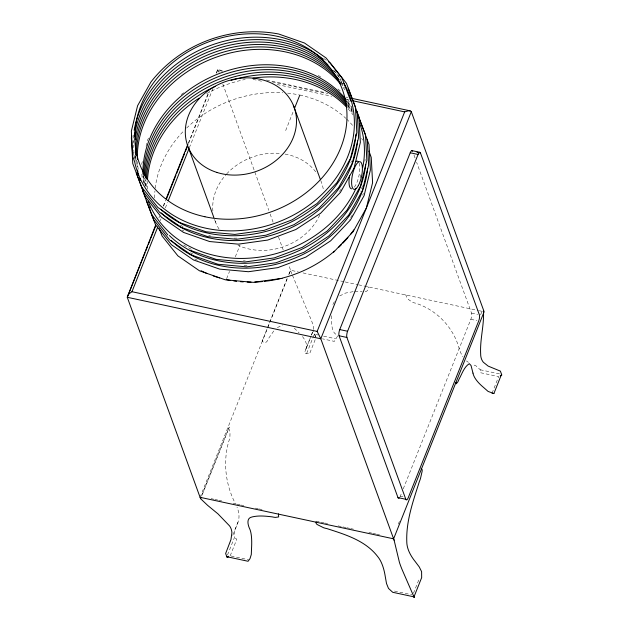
<?xml version="1.0" encoding="UTF-8"?>
<svg xmlns="http://www.w3.org/2000/svg" width="629" height="629" viewBox="0 0 629 629"><rect width="100%" height="100%" fill="white"/><g stroke="black" fill="none" stroke-linecap="round" stroke-linejoin="round"><path stroke-width="0.47" stroke-dasharray="3.15 2.36" d="M331.507 315.75L331.436 321.867A58.23 14.05 -75.2 0 0 335.697 334.093L337.459 335.485L337.514 336.193L334.384 341.382L322.488 338.834M133.128 142.657L133.6 140.754M141.627 164.413L142.327 161.559M146.062 146.353L147.689 139.701L148.735 137.79M310.089 338.41L304.412 352.979L309.484 354.017L315.388 339.196M163.241 206.06L165.419 200.604M188.26 143.286L208.569 92.345M216.187 73.239L217.681 69.567L223.421 70.802M158.893 217.941L159.624 216.117M163.619 206.084L165.804 200.612M188.708 143.16L209.426 91.181M216.691 72.94L217.634 69.607M160.277 220.653L161.008 218.829M165.364 207.9L167.542 202.436M189.329 147.776L212.932 88.571M226.629 278.655L229.53 271.374M235.332 256.821L240.05 244.996M285.668 130.549L293.649 110.531M273.757 331.003L268.662 338.316A8.295 3.916 -83.3 0 1 267.301 340.981C266.248 343.041 263.197 343.175 262.309 340.894L287.162 278.545M288.963 274.024L290.598 270.25L298.28 271.901M200.085 497.319L267.333 328.613M267.561 328.039L287.359 278.38M288.774 274.81L290.598 270.25L288.585 264.723M201.65 495.959L229.239 427.067L201.885 495.683M311.536 334.793L313.336 330.272M306.134 348.403L311.025 336.13M311.371 335.257L313.47 329.997M232.777 535.318L238.014 522.172M306.685 353.419L314.351 334.18L318.054 334.974M227.501 554.959L234.475 537.465L234.405 531.497L237.479 523.454A58.23 30.121 24.1 0 0 237.007 507.139M230.19 555.816L236.795 539.257L234.475 537.465M399.934 497.028A4.6 1.502 -77.9 0 0 400.358 496.108L401.813 492.468M403.268 488.819L470.838 319.312A4.6 1.502 -77.9 0 0 471.514 313.108L416.626 162.313M480.564 314.909L482.003 311.3L483.937 311.921M398.33 524.091L399.407 521.386M492.067 393.172L498.663 376.614L480.359 372.69L480.265 369.766L476.051 365.905L472.678 364.482M413.473 593.226L419.378 578.413M332.883 304.499L335.021 300.403M313.698 329.368L313.281 325.759A41.066 3.192 63.1 0 0 310.852 319.021L292.194 274.676M262.309 340.894L262.883 339.778M277.373 327.615L282.625 324.965M181.144 94.523L184.344 92.424M339.731 295.929L345.47 293.083L353.86 291.526M365.174 291.722L366.778 291.148L368.24 289.544L368.342 287.123L367.47 286.738M354.772 291.447L361.03 291.471A8.295 4.812 26.3 0 0 362.131 291.707M266.507 80.04L325.869 92.77M345.981 97.086L347.892 97.495M222.572 71.234L217.783 70.204L218.46 72.052M272.396 81.919L327.961 93.839M253.055 79.372L263.606 81.636M277.043 84.522L331.735 96.253M347.09 99.539L349.009 99.956M303.052 272.923L344.401 281.792M345.203 281.965L357.854 284.678M358.616 284.843L478.378 310.522M479.337 310.726L484.126 311.756M471.514 313.108L477.615 314.414M470.838 319.312L476.939 320.617M323.605 336.161L335.627 338.74M480.265 369.766L501.541 374.326M400.358 496.108L402.977 496.674M211.132 498.648L214.017 499.269M214.976 499.473L217.862 500.094M218.821 500.299L221.707 500.912M233.233 503.389L236.119 504.01M237.078 504.214L239.963 504.828M240.923 505.04L243.808 505.653M255.335 508.13L258.22 508.743M259.179 508.955L262.065 509.569M316.057 521.15L319.902 521.976M320.869 522.18L323.746 522.801M324.706 523.006L327.591 523.627M338.158 525.891L342.003 526.717M342.962 526.921L345.848 527.542M346.807 527.747L349.693 528.36M350.652 528.572L353.537 529.186M368.909 532.488L371.794 533.101M372.753 533.313L375.639 533.927M376.598 534.131L379.476 534.752M231.11 556.012L248.502 559.739M394.469 591.048L411.861 594.775M405.131 294.812L406.004 295.205L406.57 297.03L408.425 299.506L412.309 302.148A8.295 4.812 26.3 0 0 415.635 303.178C436.88 309.995 453.753 327.615 459.367 349.299A58.23 23.76 -80.8 0 0 462.92 356.84M318.305 75.409L320.971 77.202M217.681 69.567L219.466 72.17M323.856 58.576L326.286 60.258M337.938 88.948L341.539 92.109M294.317 328.157L299.082 332.875M334.455 70.88L340.352 78.287M340.942 81.676L342.711 83.901M347.436 99.516L350.384 103.219M347.436 102.157L351.572 107.347M347.436 104.799L352.161 110.728M228.665 428.184L230.033 431.84L229.907 437.698A8.295 3.916 -83.3 0 1 228.909 440.921C222.823 461.576 225.371 484.126 235.183 503.231M315.711 336.814L313.187 330.972M314.351 334.18L316.08 337.459M291.84 273.819L289.914 269.063M413.953 154.962L415.289 158.642M222.815 84.034L268.787 210.33M270.124 214.017L273.143 222.312M278.513 237.062L283.215 249.972M214.544 219.379L215.881 223.059M145.095 178.031L145.519 185.87M143.483 176.104L143.797 181.978M141.871 174.178L142.138 179.076M135.321 155.355L135.589 160.253M133.662 152.446L133.82 155.387M359.112 163.147A14.145 4.615 -77.9 0 1 354.324 187.159M154.616 197.962A110.35 92.549 -20 0 1 154.915 191.043M155.206 188.173A110.35 92.549 -20 0 1 183.88 130.761M186.624 128.041A110.35 92.549 -20 0 1 282.806 92.746M287.626 93.139A110.35 92.549 -20 0 1 298.901 94.877M299.813 95.065A110.35 92.549 -20 0 1 345.879 118.362M346.603 119.046A110.35 92.549 -20 0 1 352.727 125.533M361.636 138.396A110.35 92.549 -20 0 1 362.556 140.094M351.532 160.938A112.733 94.547 -20 0 1 350.848 162.762M236.984 238.132A112.733 94.547 -20 0 1 234.019 238.171M210.605 235.938A112.733 94.547 -20 0 1 208.734 235.561M183.047 226.566A112.733 94.547 -20 0 1 180.452 225.198M136.304 163.461A112.733 94.547 -20 0 1 135.612 155.772M341.303 82.47A112.733 94.547 -20 0 1 344.574 87.234M365.095 159.294A112.733 94.547 -20 0 1 364.93 161.221M245.247 260.838A112.733 94.547 -20 0 1 243.274 260.87M191.31 249.273A112.733 94.547 -20 0 1 182.009 243.895M144.23 183.306A112.733 94.547 -20 0 1 143.821 176.537M347.798 102.873A112.733 94.547 -20 0 1 352.319 109.132M362.524 185.752A112.733 94.547 -20 0 1 360.527 191.24M247.016 265.705A112.733 94.547 -20 0 1 244.06 265.745M193.087 254.132A112.733 94.547 -20 0 1 190.485 252.772M145.826 186.247A112.733 94.547 -20 0 1 145.582 180.429M347.703 105.483A112.733 94.547 -20 0 1 352.468 111.608M363.342 193.378A112.733 94.547 -20 0 1 362.658 195.202M352.413 214.906A112.733 94.547 -20 0 1 349.024 219.733M197.412 260.249A112.733 94.547 -20 0 1 194.856 258.999M147.469 189.18A112.733 94.547 -20 0 1 147.414 181.404M206.689 93.603A112.733 94.547 -20 0 1 245.2 79.458M348.191 108.88A112.733 94.547 -20 0 1 353.113 114.91M341.28 188.967A112.733 94.547 -20 0 1 338.992 192.16M183.951 230.985A112.733 94.547 -20 0 1 182.221 230.065M138.215 169.28A112.733 94.547 -20 0 1 137.437 161.606M343.072 87.337A112.733 94.547 -20 0 1 345.297 90.49M361.015 174.728A112.733 94.547 -20 0 1 359.874 178.455M143.561 182.787A112.733 94.547 -20 0 1 142.995 176.041M347.507 101.198A112.733 94.547 -20 0 1 351.43 106.702M134.535 158.594A112.733 94.547 -20 0 1 133.804 145.071M333.299 70.141A112.733 94.547 -20 0 1 341.217 79.962M135.298 160.081A112.733 94.547 -20 0 1 134.834 155.277M339.833 79.262A112.733 94.547 -20 0 1 342.097 82.399M137.326 166.842A112.733 94.547 -20 0 1 136.603 160.143M341.012 83.358A112.733 94.547 -20 0 1 344.409 88.06M145.024 184.777A112.733 94.547 -20 0 1 144.694 177.999M347.452 103.793A112.733 94.547 -20 0 1 352.138 109.973M146.581 186.742A112.733 94.547 -20 0 1 146.471 180.916M347.31 106.45A112.733 94.547 -20 0 1 352.224 112.481M132.9 143.616A112.733 94.547 -20 0 1 133.718 133.096M319.729 215.094A56.594 47.458 -20 0 1 237.982 245.279M219.002 228.987A56.594 47.458 -20 0 1 214.568 219.482M212.877 211.014A56.594 47.458 -20 0 1 226.07 174.563M226.699 173.871A56.594 47.458 -20 0 1 280.385 153.452M285.079 154.081A56.594 47.458 -20 0 1 317.087 173.793M320.743 180.539A56.594 47.458 -20 0 1 323.526 190.681M302.463 336.554A58.23 20.419 19.5 0 1 305.765 349.268M468.424 362.28A58.23 23.76 -80.8 0 1 466.459 360.928"/><path stroke-width="0.94" d="M131.823 135.888L131.359 137.79L132.774 163.587L143.506 192.01L159.624 212.295L181.435 227.399M350.518 158.359L356.816 132.695L355.401 106.891L346.437 83.335L330.319 63.049L328.708 61.933M352.287 163.218L358.585 137.554L357.17 111.758M354.056 168.085L360.354 142.421L358.978 116.955L348.207 88.202M360.551 185.925L366.849 160.261L365.473 134.795L356.289 110.625M362.32 190.791L368.618 165.128L367.21 139.323M366.424 207.822L372.588 182.709L371.244 157.447L368.987 151.125M155.63 225.166L127.27 297.281L200.572 498.671L207.664 505.394L217.956 513.846L229.546 525.875A41.066 22.133 -29.7 0 1 231.904 532.787L230.961 539.603L225.638 553.504L227.053 557.404L228.626 556.61M166.142 198.78L187.898 144.198M127.632 296.369L145.087 252.591M145.81 250.767L147.626 246.206M148.358 244.382L150.174 239.822M150.897 238.006L155.622 226.149M166.528 198.788L175.978 175.082M176.71 173.258L184.706 153.193M185.429 151.369L187.253 146.809M127.341 296.117L129.236 293.664L131.956 291.707L157.737 227.03M168.273 200.612L188.967 148.688M294.372 108.715L299.813 95.065M413.512 596.261L414.252 597.55L401.962 569.261A41.066 3.192 63.1 0 1 399.407 562.302L394.1 540.177L320.798 338.779L317.158 331.42L404.667 111.891L408.425 110.798L410.556 110.979L411.311 111.71L484.126 311.756L393.612 538.825L200.085 497.319M411.311 111.71L320.798 338.779L127.27 297.281M399.25 497.964A4.6 1.502 -77.9 0 1 397.968 497.602L339.07 335.776A4.6 1.502 -77.9 0 1 339.746 329.572L410.226 152.776A4.6 1.502 -77.9 0 1 412.616 151.282M405.815 499.284L346.917 337.459A4.6 1.502 -77.9 0 1 347.593 331.255L418.065 154.459A4.6 1.502 -77.9 0 1 420.463 152.965L479.361 314.791A4.6 1.502 -77.9 0 1 478.685 320.994L408.205 497.791A4.6 1.502 -77.9 0 1 405.815 499.284L397.968 497.602M472.992 373.123A58.23 20.419 19.5 0 0 483.512 387.393L488.073 391.411L493.875 393.565L501.541 374.326M200.572 498.671L201.209 497.28M350.4 158.602L336.892 182.662L317.063 203.529L292.281 219.788L264.227 230.324L234.821 234.42L206.06 231.802L179.902 222.642M352.177 163.469L338.661 187.528L318.832 208.396L294.05 224.655L266.004 235.191L236.59 239.287L207.829 236.669L181.671 227.509M353.946 168.336L340.431 192.395L320.609 213.262L295.827 229.522L267.773 240.058L238.36 244.154L209.599 241.536L183.44 232.376L161.394 217.154L145.275 196.877L136.281 172.991M360.441 186.176L346.925 210.235L327.104 231.102L302.321 247.362L274.268 257.898L244.854 261.994L216.093 259.376L189.934 250.216M362.21 191.043L348.694 215.102L328.873 235.969L304.09 252.229L276.037 262.765L246.631 266.861L217.862 264.243L191.711 255.083M353.121 231.637L366.353 208.089M333.645 252.19L353.003 231.81M500.228 375.82L501.8 375.026L500.377 371.118L488.175 366.109L483.331 362.233A41.066 22.133 -29.7 0 1 480.713 355.456L480.658 353.868C479.841 339.361 484.354 324.871 483.442 310.569M228.5 556.264L226.802 556.704L248.078 561.272L249.965 558.717L251.293 554.534L251.553 548.079A58.23 14.05 -75.2 0 0 249.894 529.319C247.889 525.246 245.876 517.864 252.323 516.889C258.896 515.363 265.713 516.102 272.326 516.889A8.295 2.304 17.8 0 0 275.463 517.408L278.663 516.92L278.435 513.846M282.051 278.356L253.33 282.358L225.245 279.803L199.448 270.777L177.881 255.846L162.07 236.017L159.216 228.618M351.721 98.321L410.132 110.846M352.845 100.774L404.667 111.891M411.979 150.622L419.826 152.304M416.972 152.218L420.463 152.965M410.226 152.776L418.065 154.459M339.746 329.572L347.593 331.255M339.07 335.776L346.917 337.459M131.956 291.707L317.158 331.42M492.067 393.172L493.875 393.565M179.658 222.532L157.848 207.428L141.737 187.143M191.468 254.973L169.657 239.861L153.728 219.859L142.807 191.161L142.665 188.873M421.163 468.636L422.201 469.69L422.161 471.168L420.471 478.567A8.295 1.407 -73.1 0 1 419.299 481.759C413.111 501.313 405.933 521.213 406.798 542.056A58.23 30.121 24.1 0 0 415.234 561.579L419.26 566.933L421.603 571.643L421.666 577.611L413.992 596.85L392.716 592.29L388.502 588.429L386.513 583.539L385.302 576.762A58.23 23.76 -80.8 0 0 377.825 556.751C365.591 540.586 345.352 534.548 326.931 528.604A8.295 2.304 17.8 0 1 323.55 527.723L317.063 524.468L316.167 523.462L316.096 521.921M167.888 235.002L151.77 214.717M393.322 538.487L394.1 540.177M358.247 115.775L369.011 144.528L370.395 169.995L364.097 195.658L350.463 219.969L330.642 240.836L305.859 257.096L277.806 267.632L248.4 271.728L219.639 269.11L193.48 259.95L171.426 244.728L155.497 224.726L146.313 200.557M350.801 101.159L341.877 77.792L326.066 57.962L304.499 43.031L278.694 34.005C231.071 24.963 180.775 43.739 150.936 81.998L137.594 105.719L131.351 131.099L132.695 156.362L134.63 161.787A112.733 94.547 -20 0 0 277.271 222.391A112.733 94.547 -20 0 0 343.882 83.193M293.334 105.232L320.405 179.619M188.472 147.752L213.876 217.548M472.984 373.123L471.042 365.528L469.328 363.68C463.99 366.99 462.032 373.885 459.052 379.145A8.295 1.407 -73.1 0 1 457.865 381.85L456.308 383.784L455.844 382.401M351.635 188.842A14.145 4.615 -77.9 0 1 349.582 175.522M355.865 161.496A14.145 4.615 -77.9 0 1 358.271 161.677M353.789 229.892A110.35 92.549 -20 0 1 350.345 234.546M347.979 237.479A110.35 92.549 -20 0 1 342.868 243.171M341.523 244.555A110.35 92.549 -20 0 1 338.764 247.26M334.455 251.136A110.35 92.549 -20 0 1 282.193 278.144M281.273 278.372A110.35 92.549 -20 0 1 264.298 281.383M262.395 281.572A110.35 92.549 -20 0 1 254.855 282.051M251.018 282.122A110.35 92.549 -20 0 1 247.15 282.067M243.274 281.886A110.35 92.549 -20 0 1 240.38 281.674M236.543 281.273A110.35 92.549 -20 0 1 233.697 280.896M229.947 280.29A110.35 92.549 -20 0 1 226.267 279.559M219.702 277.939A110.35 92.549 -20 0 1 213.27 275.919M207.051 273.513A110.35 92.549 -20 0 1 201.123 270.761M134.158 130.282A112.733 94.547 -20 0 1 210.015 45.658A112.733 94.547 -20 0 1 323.251 59.26M355.943 134.15A112.733 94.547 -20 0 1 355.778 136.084M355.684 137.012A112.733 94.547 -20 0 1 278.537 227.446A112.733 94.547 -20 0 1 160.788 209.323M140.589 180.311A112.733 94.547 -20 0 1 139.882 178.526M138.608 174.917A112.733 94.547 -20 0 1 138.042 173.093M135.251 139.835A112.733 94.547 -20 0 1 212.799 50.147A112.733 94.547 -20 0 1 330.044 68.451M330.752 69.119A112.733 94.547 -20 0 1 332.835 71.163M357.547 140.951A112.733 94.547 -20 0 1 279.756 232.51A112.733 94.547 -20 0 1 161.15 212.854M136.43 155.292A112.733 94.547 -20 0 1 215.7 54.605A112.733 94.547 -20 0 1 340.415 82.596M359.867 123.756A112.733 94.547 -20 0 1 362.815 167.22M356.014 188.291A112.733 94.547 -20 0 1 249.029 258.197A112.733 94.547 -20 0 1 148.153 201.233M142.932 174.099A112.733 94.547 -20 0 1 221.125 72.838A112.733 94.547 -20 0 1 346.296 99.681M365.724 164.586A112.733 94.547 -20 0 1 287.516 255.405A112.733 94.547 -20 0 1 169.413 235.561M150.622 207.884A112.733 94.547 -20 0 1 149.922 206.1M144.701 176.049A112.733 94.547 -20 0 1 222.886 77.705A112.733 94.547 -20 0 1 346.186 102.315M367.588 168.525A112.733 94.547 -20 0 1 289.796 260.084A112.733 94.547 -20 0 1 171.182 240.427M146.526 178.974A112.733 94.547 -20 0 1 215.385 86.362M231.071 80.402A112.733 94.547 -20 0 1 346.65 105.727M140.432 180.067A112.733 94.547 -20 0 1 139.795 178.259M137.916 171.859A112.733 94.547 -20 0 1 137.484 170.011M135.581 154.797A112.733 94.547 -20 0 1 213.207 52.757A112.733 94.547 -20 0 1 338.921 79.403M137.35 159.664A112.733 94.547 -20 0 1 214.976 57.624A112.733 94.547 -20 0 1 340.69 84.27M143.813 175.562A112.733 94.547 -20 0 1 222.006 75.268A112.733 94.547 -20 0 1 346.563 101.363M145.613 177.512A112.733 94.547 -20 0 1 223.775 80.135A112.733 94.547 -20 0 1 346.422 104.013M147.508 179.469A112.733 94.547 -20 0 1 199.134 98.132M252.937 78.145A112.733 94.547 -20 0 1 346.878 107.441M138.663 175.2A112.733 94.547 -20 0 1 138.026 173.392M134.48 136.469A112.733 94.547 -20 0 1 211.407 47.898A112.733 94.547 -20 0 1 327.764 64.756M358.333 185.594A14.145 4.615 -77.9 0 0 360.881 162.243A14.145 4.615 -77.9 0 0 351.815 178.778A14.145 4.615 -77.9 0 0 358.333 185.594M204.92 216.753A107.976 90.552 -20 0 0 345.321 99.901A107.976 90.552 -20 0 0 172.464 62.829A107.976 90.552 -20 0 0 204.92 216.753M216.919 172.44A56.594 47.458 -20 0 0 296.338 117.277A56.594 47.458 -20 0 0 209.457 89.758A56.594 47.458 -20 0 0 216.919 172.44"/></g></svg>
